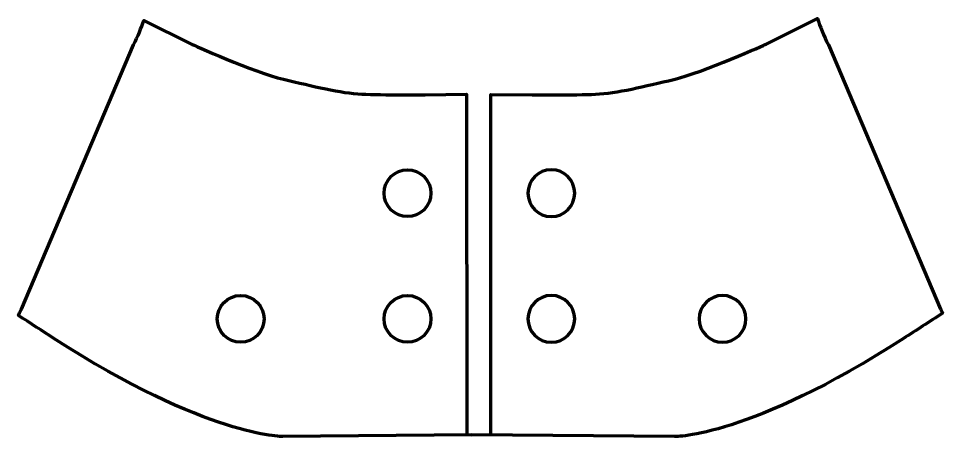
# Model space of a CAD drawing. Header units: inches. Extents: x 61 to 439, y -336 to -165.
import ezdxf

# ---------------------------------------------------------------- set-up
doc = ezdxf.new("R2010")
doc.units = ezdxf.units.IN
doc.header["$MEASUREMENT"] = 0
doc.layers.add('Layer 2', color=7, linetype='Continuous')

# ---------------------------------------------------------------- blocks, each defined once
blk = doc.blocks.new('block 3')
at = {"layer": 'Layer 2', "color": 13, "lineweight": 140, "true_color": 0xf06a5b}
for points in [[(169.32, -335.27), (169.32, -335.27), (246.48, -334.54), (246.48, -334.54), (246.48, -334.54), (244.36, -334.52), (244.36, -334.52), (244.36, -334.52), (244.35, -195.62), (244.35, -195.62), (244.35, -195.62), (227.46, -195.8), (227.46, -195.8), (227.46, -195.8), (210.01, -195.93), (201.49, -195.54), (192.97, -195.14), (181.46, -192.26), (169.53, -189.47), (157.6, -186.69), (131.94, -175.1), (131.94, -175.1), (131.94, -175.1), (112.51, -165.43), (112.51, -165.43), (111.5, -168.55), (110.15, -171.96), (108.3, -175.46), (108.3, -175.46), (62.53, -283.26), (62.53, -283.26), (62.53, -283.26), (61.97, -284.25), (61.35, -285.89), (66.22, -289.04), (71.05, -292.17), (75.8, -295.23), (138.44, -335.63), (169.32, -335.27), (169.32, -335.27)], [(328.99, -189.53), (317.06, -192.31), (305.55, -195.2), (297.02, -195.59), (288.51, -195.98), (271.06, -195.85), (271.06, -195.85), (271.06, -195.85), (254.16, -195.67), (254.16, -195.67), (254.16, -195.67), (254.16, -334.47), (254.16, -334.47), (254.16, -334.47), (246.48, -334.54), (246.48, -334.54), (246.48, -334.54), (329.2, -335.32), (329.2, -335.32), (329.2, -335.32), (360.08, -335.68), (422.71, -295.29), (427.95, -291.91), (433.27, -288.46), (438.65, -284.98), (438.18, -283.9), (437.82, -283.26), (437.82, -283.26), (437.82, -283.26), (392.06, -175.46), (392.06, -175.46), (390.06, -171.67), (388.65, -168), (387.62, -164.68), (387.62, -164.68), (366.58, -175.15), (366.58, -175.15), (366.58, -175.15), (340.92, -186.75), (328.99, -189.53)]]:
    blk.add_open_spline(points, degree=3, knots=[0, 0, 0, 0, 1, 1, 1, 2, 2, 2, 3, 3, 3, 4, 4, 4, 5, 5, 5, 6, 6, 6, 7, 7, 7, 8, 8, 8, 9, 9, 9, 10, 10, 10, 11, 11, 11, 12, 12, 12, 13, 13, 13, 13], dxfattribs=at)
blk = doc.blocks.new('block 2')
at = {"layer": 'Layer 2', "color": 13, "lineweight": 70, "true_color": 0xf06b5c}
for points in [[(220.19, -245.52), (225.46, -245.52), (229.74, -241.25), (229.74, -235.97), (229.74, -230.7), (225.46, -226.42), (220.19, -226.42), (214.91, -226.42), (210.64, -230.7), (210.64, -235.97), (210.64, -241.25), (214.91, -245.52), (220.19, -245.52)], [(278.92, -245.52), (273.64, -245.52), (269.36, -241.25), (269.36, -235.97), (269.36, -230.7), (273.64, -226.42), (278.92, -226.42), (284.2, -226.42), (288.47, -230.7), (288.47, -235.97), (288.47, -241.25), (284.2, -245.52), (278.92, -245.52)], [(152.08, -296.83), (157.36, -296.83), (161.64, -292.55), (161.64, -287.28), (161.64, -282), (157.36, -277.73), (152.08, -277.73), (146.81, -277.73), (142.53, -282), (142.53, -287.28), (142.53, -292.55), (146.81, -296.83), (152.08, -296.83)], [(220.19, -296.83), (225.46, -296.83), (229.74, -292.55), (229.74, -287.28), (229.74, -282), (225.46, -277.73), (220.19, -277.73), (214.91, -277.73), (210.64, -282), (210.64, -287.28), (210.64, -292.55), (214.91, -296.83), (220.19, -296.83)], [(278.92, -296.83), (273.64, -296.83), (269.36, -292.55), (269.36, -287.28), (269.36, -282), (273.64, -277.73), (278.92, -277.73), (284.2, -277.73), (288.47, -282), (288.47, -287.28), (288.47, -292.55), (284.2, -296.83), (278.92, -296.83)], [(348.83, -296.83), (343.56, -296.83), (339.28, -292.55), (339.28, -287.28), (339.28, -282), (343.56, -277.73), (348.83, -277.73), (354.11, -277.73), (358.39, -282), (358.39, -287.28), (358.39, -292.55), (354.11, -296.83), (348.83, -296.83)]]:
    blk.add_open_spline(points, degree=3, knots=[0, 0, 0, 0, 1, 1, 1, 2, 2, 2, 3, 3, 3, 4, 4, 4, 4], dxfattribs=at)
at = {"layer": 'Layer 2'}
blk.add_blockref('block 3', (0, 0), dxfattribs=at)

msp = doc.modelspace()

# ---------------------------------------------------------------- block references
at = {"layer": 'Layer 2'}
msp.add_blockref('block 2', (0, 0), dxfattribs=at)

doc.saveas('drawing.dxf')
